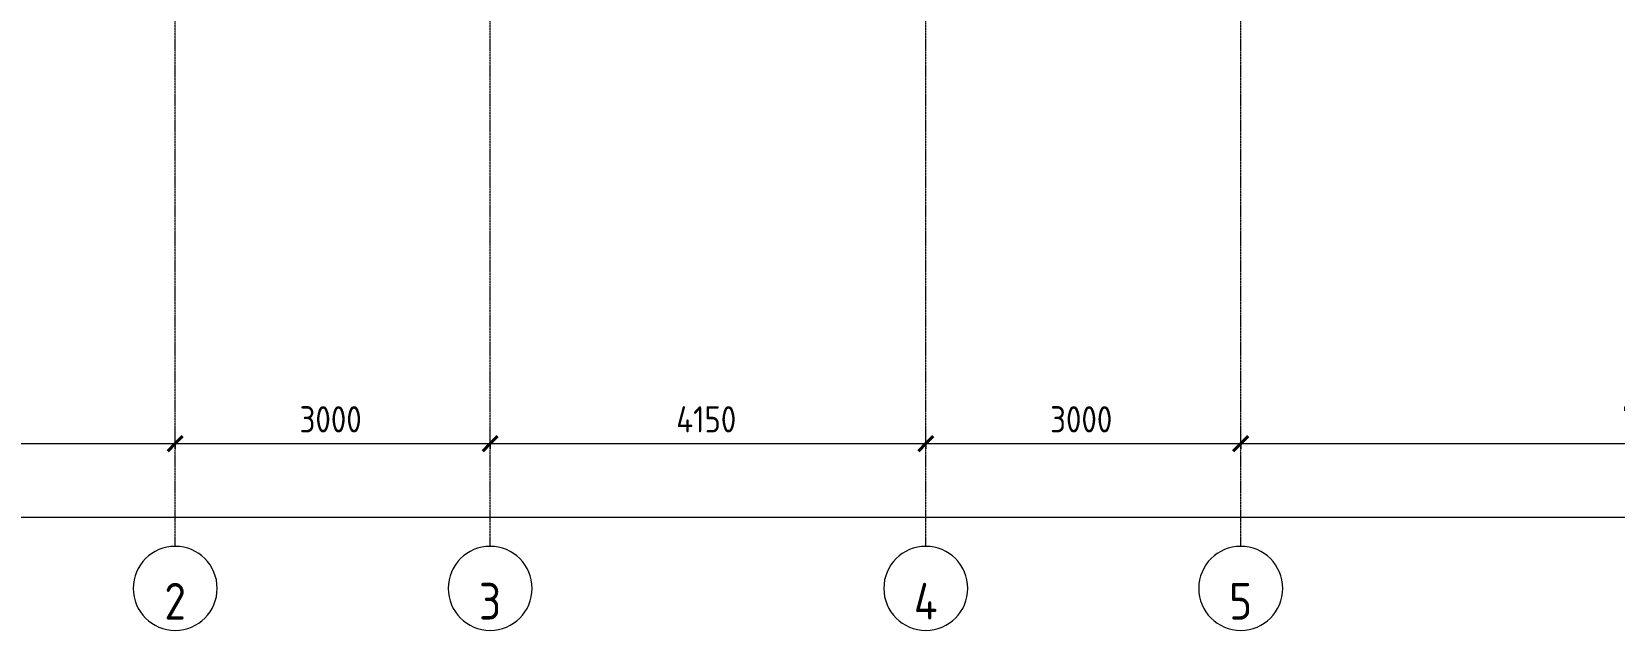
# Model space of a CAD drawing. Header units: millimetres. Extents: x -10915 to 60194, y -32941 to 46712.
# Drawn here: x -1368 to 13709, y -6089 to -386 of the extents above; entities that cross this region are included whole.
import ezdxf

# ---------------------------------------------------------------- set-up
doc = ezdxf.new("R2010")
doc.units = ezdxf.units.MM
doc.linetypes.add('ADSK_Линия сетки', pattern=[25, 20, -2.5, 0, -2.5])
for name, color, linetype, lineweight in [('Оси', 7, 'Continuous', 9), ('Размеры', 7, 'Continuous', 9), ('Размеры-100', 7, 'Continuous', 9)]:
    doc.layers.add(name, color=color, linetype=linetype, lineweight=lineweight)
doc.styles.add('GOST Common', font='GOST_Common.ttf', dxfattribs={"width": 0.9, "height": 350})
doc.styles.add('GOST Common_1', font='GOST_Common.ttf', dxfattribs={"width": 0.9, "height": 250})
doc.dimstyles.new('ADSK_Основной_2_5_мм', dxfattribs={"dimscale": 304.8, "dimtxt": 251.428749, "dimasz": 0.463911, "dimexe": 0.492126, "dimexo": 0.492126, "dimgap": 0.098425, "dimtad": 1, "dimrnd": 0.01, "dimdsep": 46, "dimtxsty": 'GOST Common_1', "dimblk1": 'OBLIQUE', "dimblk2": 'OBLIQUE', "dimsah": 1, "dimcen": 0.09, "dimdle": 0.492126, "dimazin": 2, "dimtfac": 1, "dimtdec": 4, "dimtix": 1, "dimtmove": 0, "dimatfit": 3, "dimfxl": 1, "dimtvp": 1, "dimtolj": 1, "dimtzin": 0, "dimlwd": 20, "dimlwe": 20, "dimarcsym": 2})

# ---------------------------------------------------------------- blocks, each defined once
blk = doc.blocks.new('Ось сетки - Круг_Ø8 мм-8258-План полов 2-го этажа')
at = {"layer": 'Оси', "lineweight": 20}
for start, end in [(360, 180), (180, 360)]:
    blk.add_arc((0, 0), 4, start, end, dxfattribs=at)
blk = doc.blocks.new('DIMBLOCK1-План полов 2-го этажа')
at = {"layer": 'Размеры-100', "lineweight": 20, "transparency": 16777216}
for p, q in [((-6500, -4310), (-6500, -4160)), ((0, -4310), (0, -4160)), ((-6650, -4310), (0, -4310)), ((-6500, -4310), (-6500, -4360)), ((0, -4310), (0, -4360))]:
    blk.add_line(p, q, dxfattribs=at)
at = {"layer": 'Размеры-100', "lineweight": 40, "transparency": 16777216}
for p, q in [((-6500, -4310), (-6571, -4381)), ((-6500, -4310), (-6430, -4240)), ((0, -4310), (-71, -4381)), ((0, -4310), (70, -4240))]:
    blk.add_line(p, q, dxfattribs=at)
at = {"layer": 'Размеры-100', "color": 0, "lineweight": 20, "transparency": 16777216, "insert": (-3566, -3954), "char_height": 250, "width": 756.84, "attachment_point": 1, "line_spacing_factor": 1.022761, "style": 'GOST Common_1'}
blk.add_mtext('6500', dxfattribs=at)
blk = doc.blocks.new('_Oblique')
at = {"color": 0, "linetype": 'ByBlock', "lineweight": -2}
blk.add_line((-0.5, -0.5), (0.5, 0.5), dxfattribs=at)
blk = doc.blocks.new('DIMBLOCK2-План полов 2-го этажа')
at = {"layer": 'Размеры-100', "lineweight": 20, "transparency": 16777216}
for p, q in [((0, -4310), (0, -4160)), ((3000, -4310), (3000, -4160)), ((0, -4310), (3000, -4310)), ((0, -4310), (0, -4360)), ((3000, -4310), (3000, -4360))]:
    blk.add_line(p, q, dxfattribs=at)
at = {"layer": 'Размеры-100', "lineweight": 40, "transparency": 16777216}
for p, q in [((0, -4310), (-71, -4381)), ((0, -4310), (70, -4240)), ((3000, -4310), (2929, -4381)), ((3000, -4310), (3070, -4240))]:
    blk.add_line(p, q, dxfattribs=at)
at = {"layer": 'Размеры-100', "color": 0, "lineweight": 20, "transparency": 16777216, "insert": (1184, -3954), "char_height": 250, "width": 756.84, "attachment_point": 1, "line_spacing_factor": 1.022761, "style": 'GOST Common_1'}
blk.add_mtext('3000', dxfattribs=at)
blk = doc.blocks.new('DIMBLOCK3-План полов 2-го этажа')
at = {"layer": 'Размеры-100', "lineweight": 20, "transparency": 16777216}
for p, q in [((3000, -4310), (3000, -4160)), ((7150, -4310), (7150, -4160)), ((3000, -4310), (7150, -4310)), ((3000, -4310), (3000, -4360)), ((7150, -4310), (7150, -4360))]:
    blk.add_line(p, q, dxfattribs=at)
at = {"layer": 'Размеры-100', "lineweight": 40, "transparency": 16777216}
for p, q in [((3000, -4310), (2929, -4381)), ((3000, -4310), (3070, -4240)), ((7150, -4310), (7079, -4381)), ((7150, -4310), (7220, -4240))]:
    blk.add_line(p, q, dxfattribs=at)
at = {"layer": 'Размеры-100', "color": 0, "lineweight": 20, "transparency": 16777216, "insert": (4772, -3954), "char_height": 250, "width": 726.16, "attachment_point": 1, "line_spacing_factor": 1.022761, "style": 'GOST Common_1'}
blk.add_mtext('4150', dxfattribs=at)
blk = doc.blocks.new('DIMBLOCK4-План полов 2-го этажа')
at = {"layer": 'Размеры-100', "lineweight": 20, "transparency": 16777216}
for p, q in [((7150, -4310), (7150, -4160)), ((10150, -4310), (10150, -4160)), ((7150, -4310), (10150, -4310)), ((7150, -4310), (7150, -4360)), ((10150, -4310), (10150, -4360))]:
    blk.add_line(p, q, dxfattribs=at)
at = {"layer": 'Размеры-100', "lineweight": 40, "transparency": 16777216}
for p, q in [((7150, -4310), (7079, -4381)), ((7150, -4310), (7220, -4240)), ((10150, -4310), (10079, -4381)), ((10150, -4310), (10220, -4240))]:
    blk.add_line(p, q, dxfattribs=at)
at = {"layer": 'Размеры-100', "color": 0, "lineweight": 20, "transparency": 16777216, "insert": (8334, -3954), "char_height": 250, "width": 756.84, "attachment_point": 1, "line_spacing_factor": 1.022761, "style": 'GOST Common_1'}
blk.add_mtext('3000', dxfattribs=at)
blk = doc.blocks.new('DIMBLOCK5-План полов 2-го этажа')
at = {"layer": 'Размеры-100', "lineweight": 20, "transparency": 16777216}
for p, q in [((10150, -4310), (10150, -4160)), ((18050, -4310), (18050, -4160)), ((10150, -4310), (18050, -4310)), ((10150, -4310), (10150, -4360)), ((18050, -4310), (18050, -4360))]:
    blk.add_line(p, q, dxfattribs=at)
at = {"layer": 'Размеры-100', "lineweight": 40, "transparency": 16777216}
for p, q in [((10150, -4310), (10079, -4381)), ((10150, -4310), (10220, -4240)), ((18050, -4310), (17979, -4381)), ((18050, -4310), (18120, -4240))]:
    blk.add_line(p, q, dxfattribs=at)
at = {"layer": 'Размеры-100', "color": 0, "lineweight": 20, "transparency": 16777216, "insert": (13784, -3954), "char_height": 250, "width": 756.84, "attachment_point": 1, "line_spacing_factor": 1.022761, "style": 'GOST Common_1'}
blk.add_mtext('7900', dxfattribs=at)
blk = doc.blocks.new('DIMBLOCK12-План полов 2-го этажа')
at = {"layer": 'Размеры-100', "lineweight": 20, "transparency": 16777216}
for p, q in [((-6500, -5010), (-6500, -4860)), ((55350, -5010), (55350, -4860)), ((-6650, -5010), (55500, -5010)), ((-6500, -5010), (-6500, -5060)), ((55350, -5010), (55350, -5060))]:
    blk.add_line(p, q, dxfattribs=at)
at = {"layer": 'Размеры-100', "lineweight": 40, "transparency": 16777216}
for p, q in [((-6500, -5010), (-6430, -4940)), ((55350, -5010), (55420, -4940)), ((-6500, -5010), (-6571, -5081)), ((55350, -5010), (55279, -5081))]:
    blk.add_line(p, q, dxfattribs=at)
at = {"layer": 'Размеры-100', "color": 0, "lineweight": 20, "transparency": 16777216, "insert": (24054, -4654), "char_height": 250, "width": 889.8, "attachment_point": 1, "line_spacing_factor": 1.022761, "style": 'GOST Common_1'}
blk.add_mtext('61850', dxfattribs=at)

msp = doc.modelspace()

# ---------------------------------------------------------------- linework, layer by layer
at = {"layer": 'Оси', "linetype": 'ADSK_Линия сетки'}
for p, q in [((-0.435, -5289.091), (-0.435, 44222.998)), ((2999.565, -5289.091), (2999.565, 44222.998)), ((7149.565, -5289.091), (7149.565, 21857.733)), ((10149.565, -5289.091), (10149.565, 21857.733))]:
    msp.add_line(p, q, dxfattribs=at)

# ---------------------------------------------------------------- block references
at = {"layer": 'Оси', "lineweight": 20, "xscale": 99.99999999999993, "yscale": 99.99999999999993, "zscale": 99.99999999999993}
for p in [(-0.435, -5689.091), (2999.565, -5689.091), (7149.565, -5689.091), (10149.565, -5689.091)]:
    msp.add_blockref('Ось сетки - Круг_Ø8 мм-8258-План полов 2-го этажа', p, dxfattribs=at)

# ---------------------------------------------------------------- texts
at = {"layer": 'Оси', "char_height": 350, "attachment_point": 5, "line_spacing_factor": 1.022766, "style": 'GOST Common'}
for s, insert, width in [('\\pxqc,t0.25714,0.51429,0.77143,1.02857,1.28571,1.54286,1.8,2.05714,2.31429,2.57143,2.82857,3.08571,3.34286,3.6,3.85714,4.11429,4.37143,4.62857,4.88571,5.14286,5.4,5.65714,5.91429,6.17143,6.42857,6.68571,6.94286,7.2,7.45714,7.71429,7.97143,8.22857;{2}', (-1.265, -5811.995), 232.2), ('\\pxqc,t0.25714,0.51429,0.77143,1.02857,1.28571,1.54286,1.8,2.05714,2.31429,2.57143,2.82857,3.08571,3.34286,3.6,3.85714,4.11429,4.37143,4.62857,4.88571,5.14286,5.4,5.65714,5.91429,6.17143,6.42857,6.68571,6.94286,7.2,7.45714,7.71429,7.97143,8.22857;{3}', (2998.735, -5811.995), 225.9), ('\\pxqc,t0.25714,0.51429,0.77143,1.02857,1.28571,1.54286,1.8,2.05714,2.31429,2.57143,2.82857,3.08571,3.34286,3.6,3.85714,4.11429,4.37143,4.62857,4.88571,5.14286,5.4,5.65714,5.91429,6.17143,6.42857,6.68571,6.94286,7.2,7.45714,7.71429,7.97143,8.22857;{4}', (7149.185, -5811.995), 261.9), ('\\pxqc,t0.25714,0.51429,0.77143,1.02857,1.28571,1.54286,1.8,2.05714,2.31429,2.57143,2.82857,3.08571,3.34286,3.6,3.85714,4.11429,4.37143,4.62857,4.88571,5.14286,5.4,5.65714,5.91429,6.17143,6.42857,6.68571,6.94286,7.2,7.45714,7.71429,7.97143,8.22857;{5}', (10148.735, -5811.995), 232.2)]:
    msp.add_mtext(s, dxfattribs=dict(at, insert=insert, width=width))

# ---------------------------------------------------------------- dimensions: what is measured, and where the dimension line sits
at = {"layer": 'Размеры', "lineweight": 20}
for base, p1, p2, override, picture, middle in [((-0.435, -4310.282), (-6500.435, -4210.297), (-0.435, -4210.297), {"dimpost": '<>', "dimfxl": 6500}, 'DIMBLOCK1-План полов 2-го этажа', (-3250.435, -4155.282)), ((2999.565, -4310.282), (-0.435, -4210.297), (2999.565, -4210.297), {"dimpost": '<>', "dimfxl": 3000}, 'DIMBLOCK2-План полов 2-го этажа', (1499.565, -4155.282)), ((7149.565, -4310.282), (2999.565, -4210.297), (7149.565, -4210.297), {"dimpost": '<>', "dimfxl": 4150}, 'DIMBLOCK3-План полов 2-го этажа', (5074.565, -4155.282)), ((10149.565, -4310.282), (7149.565, -4210.297), (10149.565, -4210.297), {"dimpost": '<>', "dimfxl": 3000}, 'DIMBLOCK4-План полов 2-го этажа', (8649.565, -4155.282)), ((18049.565, -4310.282), (10149.565, -4210.297), (18049.565, -4210.297), {"dimpost": '<>', "dimfxl": 7900}, 'DIMBLOCK5-План полов 2-го этажа', (14099.565, -4155.282)), ((55349.565, -5010.282), (-6500.435, -4910.297), (55349.565, -4910.297), {"dimpost": '<>', "dimfxl": 61850}, 'DIMBLOCK12-План полов 2-го этажа', (24424.565, -4855.282))]:
    dim = msp.add_linear_dim(base=base, p1=p1, p2=p2, dimstyle='ADSK_Основной_2_5_мм', override=override, dxfattribs=at)
    dim.commit()
    dim.dimension.update_dxf_attribs({"geometry": picture, "text_midpoint": middle})

doc.saveas('drawing.dxf')
